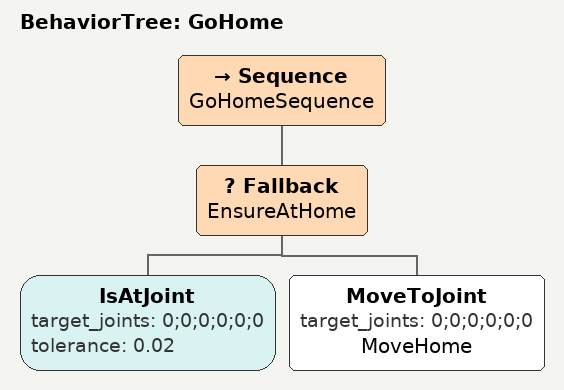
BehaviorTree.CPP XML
<?xml version="1.0"?>
<root BTCPP_format="4">
  <BehaviorTree ID="GoHome">
    <Sequence name="GoHomeSequence">
      <!-- Check if already at home -->
      <Fallback name="EnsureAtHome">
        <IsAtJoint target_joints="0;0;0;0;0;0" tolerance="0.02"/>
        <MoveToJoint target_joints="0;0;0;0;0;0" name="MoveHome"/>
      </Fallback>
    </Sequence>
  </BehaviorTree>
</root>
